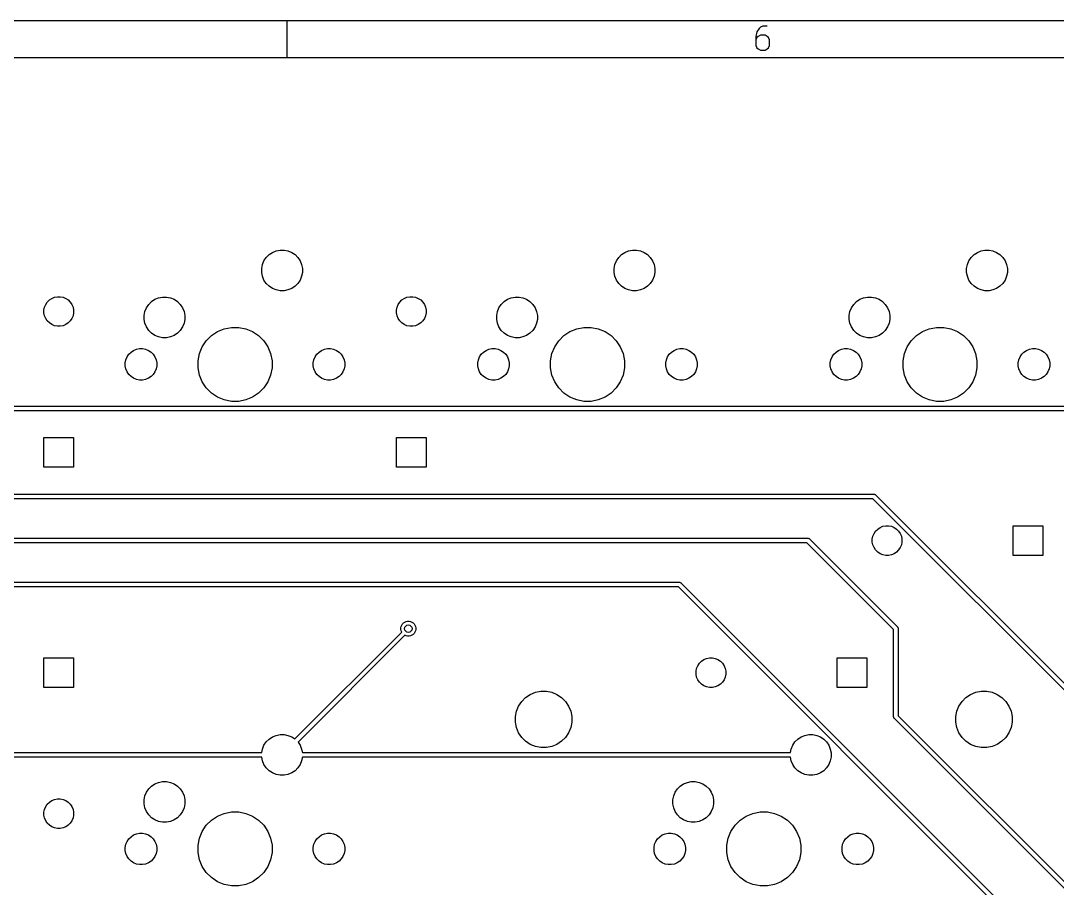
# Model space of a CAD drawing. Extents: x 0.4 to 33.6, y -21.6 to -0.4.
# Drawn here: x 9.669 to 11.874, y -2.24 to -0.394 of the extents above; entities that cross this region are included whole.
import ezdxf

# ---------------------------------------------------------------- set-up
doc = ezdxf.new("R2010")
doc.units = 0
doc.header["$MEASUREMENT"] = 0
doc.layers.add('BLACK', color=7, linetype='CONTINUOUS')

msp = doc.modelspace()

# ---------------------------------------------------------------- linework, layer by layer
at = {"layer": 'BLACK', "linetype": 'CONTINUOUS'}
for p, q in [((33.6063, -0.393701), (0.393701, -0.393701)), ((10.2362, -0.472441), (10.2362, -0.393701)), ((11.2356, -0.417229), (11.2332, -0.426978)), ((11.2405, -0.409917), (11.2356, -0.417229)), ((11.2429, -0.40748), (11.2405, -0.409917)), ((11.2478, -0.405043), (11.2429, -0.40748)), ((11.2575, -0.405043), (11.2478, -0.405043)), ((11.2332, -0.426978), (11.2332, -0.446475)), ((11.2356, -0.429415), (11.2332, -0.434289)), ((11.238, -0.426978), (11.2356, -0.429415)), ((11.2429, -0.424541), (11.238, -0.426978)), ((11.2527, -0.424541), (11.2429, -0.424541)), ((11.2575, -0.426978), (11.2527, -0.424541)), ((11.26, -0.429415), (11.2575, -0.426978)), ((11.2624, -0.434289), (11.26, -0.429415)), ((11.2624, -0.446475), (11.2624, -0.434289)), ((11.2332, -0.446475), (11.2356, -0.45135)), ((11.2356, -0.45135), (11.238, -0.453787)), ((11.238, -0.453787), (11.2429, -0.456224)), ((11.2429, -0.456224), (11.2527, -0.456224)), ((11.2527, -0.456224), (11.2575, -0.453787)), ((11.2575, -0.453787), (11.26, -0.45135)), ((11.26, -0.45135), (11.2624, -0.446475)), ((33.5276, -0.472441), (0.472441, -0.472441)), ((10.2124, -0.883357), (10.2207, -0.881693)), ((10.2207, -0.881693), (10.2293, -0.881693)), ((10.2293, -0.881693), (10.2376, -0.883357)), ((10.9624, -0.883357), (10.9707, -0.881693)), ((10.9707, -0.881693), (10.9793, -0.881693)), ((10.9793, -0.881693), (10.9876, -0.883357)), ((11.7124, -0.883357), (11.7207, -0.881693)), ((11.7207, -0.881693), (11.7293, -0.881693)), ((11.7293, -0.881693), (11.7376, -0.883357)), ((10.1866, -0.904486), (10.1914, -0.897393)), ((10.1914, -0.897393), (10.1974, -0.891361)), ((10.1974, -0.891361), (10.2045, -0.886622)), ((10.2045, -0.886622), (10.2124, -0.883357)), ((10.2376, -0.883357), (10.2455, -0.886622)), ((10.2455, -0.886622), (10.2526, -0.891361)), ((10.2526, -0.891361), (10.2586, -0.897393)), ((10.2586, -0.897393), (10.2634, -0.904486)), ((10.9366, -0.904486), (10.9414, -0.897393)), ((10.9414, -0.897393), (10.9474, -0.891361)), ((10.9474, -0.891361), (10.9545, -0.886622)), ((10.9545, -0.886622), (10.9624, -0.883357)), ((10.9876, -0.883357), (10.9955, -0.886622)), ((10.9955, -0.886622), (11.0026, -0.891361)), ((11.0026, -0.891361), (11.0086, -0.897393)), ((11.0086, -0.897393), (11.0134, -0.904486)), ((11.6866, -0.904486), (11.6914, -0.897393)), ((11.6914, -0.897393), (11.6974, -0.891361)), ((11.6974, -0.891361), (11.7045, -0.886622)), ((11.7045, -0.886622), (11.7124, -0.883357)), ((11.7376, -0.883357), (11.7455, -0.886622)), ((11.7455, -0.886622), (11.7526, -0.891361)), ((11.7526, -0.891361), (11.7586, -0.897393)), ((11.7586, -0.897393), (11.7634, -0.904486)), ((10.1817, -0.920735), (10.1834, -0.912368)), ((10.1817, -0.929265), (10.1817, -0.920735)), ((10.1834, -0.912368), (10.1866, -0.904486)), ((10.2634, -0.904486), (10.2666, -0.912368)), ((10.2666, -0.912368), (10.2683, -0.920735)), ((10.2683, -0.920735), (10.2683, -0.929265)), ((10.9317, -0.920735), (10.9334, -0.912368)), ((10.9317, -0.929265), (10.9317, -0.920735)), ((10.9334, -0.912368), (10.9366, -0.904486)), ((11.0134, -0.904486), (11.0166, -0.912368)), ((11.0166, -0.912368), (11.0183, -0.920735)), ((11.0183, -0.920735), (11.0183, -0.929265)), ((11.6817, -0.920735), (11.6834, -0.912368)), ((11.6817, -0.929265), (11.6817, -0.920735)), ((11.6834, -0.912368), (11.6866, -0.904486)), ((11.7634, -0.904486), (11.7666, -0.912368)), ((11.7666, -0.912368), (11.7683, -0.920735)), ((11.7683, -0.920735), (11.7683, -0.929265)), ((10.1834, -0.937632), (10.1817, -0.929265)), ((10.1866, -0.945514), (10.1834, -0.937632)), ((10.1914, -0.952607), (10.1866, -0.945514)), ((10.2634, -0.945514), (10.2586, -0.952607)), ((10.2666, -0.937632), (10.2634, -0.945514)), ((10.2683, -0.929265), (10.2666, -0.937632)), ((10.9334, -0.937632), (10.9317, -0.929265)), ((10.9366, -0.945514), (10.9334, -0.937632)), ((10.9414, -0.952607), (10.9366, -0.945514)), ((11.0134, -0.945514), (11.0086, -0.952607)), ((11.0166, -0.937632), (11.0134, -0.945514)), ((11.0183, -0.929265), (11.0166, -0.937632)), ((11.6834, -0.937632), (11.6817, -0.929265)), ((11.6866, -0.945514), (11.6834, -0.937632)), ((11.6914, -0.952607), (11.6866, -0.945514)), ((11.7634, -0.945514), (11.7586, -0.952607)), ((11.7666, -0.937632), (11.7634, -0.945514)), ((11.7683, -0.929265), (11.7666, -0.937632)), ((10.1974, -0.958639), (10.1914, -0.952607)), ((10.2045, -0.963378), (10.1974, -0.958639)), ((10.2124, -0.966643), (10.2045, -0.963378)), ((10.2207, -0.968307), (10.2124, -0.966643)), ((10.2293, -0.968307), (10.2207, -0.968307)), ((10.2376, -0.966643), (10.2293, -0.968307)), ((10.2455, -0.963378), (10.2376, -0.966643)), ((10.2526, -0.958639), (10.2455, -0.963378)), ((10.2586, -0.952607), (10.2526, -0.958639)), ((10.9474, -0.958639), (10.9414, -0.952607)), ((10.9545, -0.963378), (10.9474, -0.958639)), ((10.9624, -0.966643), (10.9545, -0.963378)), ((10.9707, -0.968307), (10.9624, -0.966643)), ((10.9793, -0.968307), (10.9707, -0.968307)), ((10.9876, -0.966643), (10.9793, -0.968307)), ((10.9955, -0.963378), (10.9876, -0.966643)), ((11.0026, -0.958639), (10.9955, -0.963378)), ((11.0086, -0.952607), (11.0026, -0.958639)), ((11.6974, -0.958639), (11.6914, -0.952607)), ((11.7045, -0.963378), (11.6974, -0.958639)), ((11.7124, -0.966643), (11.7045, -0.963378)), ((11.7207, -0.968307), (11.7124, -0.966643)), ((11.7293, -0.968307), (11.7207, -0.968307)), ((11.7376, -0.966643), (11.7293, -0.968307)), ((11.7455, -0.963378), (11.7376, -0.966643)), ((11.7526, -0.958639), (11.7455, -0.963378)), ((11.7586, -0.952607), (11.7526, -0.958639)), ((9.72209, -0.997581), (9.72554, -0.992422)), ((9.72554, -0.992422), (9.72992, -0.988035)), ((9.72992, -0.988035), (9.73508, -0.984589)), ((9.73508, -0.984589), (9.74081, -0.982214)), ((9.74081, -0.982214), (9.7469, -0.981004)), ((9.7469, -0.981004), (9.7531, -0.981004)), ((9.7531, -0.981004), (9.75919, -0.982214)), ((9.75919, -0.982214), (9.76492, -0.984589)), ((9.76492, -0.984589), (9.77008, -0.988035)), ((9.77008, -0.988035), (9.77446, -0.992422)), ((9.77446, -0.992422), (9.77791, -0.997581)), ((9.94136, -0.997393), (9.94739, -0.991361)), ((9.94739, -0.991361), (9.95449, -0.986622)), ((9.95449, -0.986622), (9.96237, -0.983357)), ((9.96237, -0.983357), (9.97073, -0.981693)), ((9.97073, -0.981693), (9.97927, -0.981693)), ((9.97927, -0.981693), (9.98763, -0.983357)), ((9.98763, -0.983357), (9.99551, -0.986622)), ((9.99551, -0.986622), (10.0026, -0.991361)), ((10.0026, -0.991361), (10.0086, -0.997393)), ((10.4721, -0.997581), (10.4755, -0.992422)), ((10.4755, -0.992422), (10.4799, -0.988035)), ((10.4799, -0.988035), (10.4851, -0.984589)), ((10.4851, -0.984589), (10.4908, -0.982214)), ((10.4908, -0.982214), (10.4969, -0.981004)), ((10.4969, -0.981004), (10.5031, -0.981004)), ((10.5031, -0.981004), (10.5092, -0.982214)), ((10.5092, -0.982214), (10.5149, -0.984589)), ((10.5149, -0.984589), (10.5201, -0.988035)), ((10.5201, -0.988035), (10.5245, -0.992422)), ((10.5245, -0.992422), (10.5279, -0.997581)), ((10.6914, -0.997393), (10.6974, -0.991361)), ((10.6974, -0.991361), (10.7045, -0.986622)), ((10.7045, -0.986622), (10.7124, -0.983357)), ((10.7124, -0.983357), (10.7207, -0.981693)), ((10.7207, -0.981693), (10.7293, -0.981693)), ((10.7293, -0.981693), (10.7376, -0.983357)), ((10.7376, -0.983357), (10.7455, -0.986622)), ((10.7455, -0.986622), (10.7526, -0.991361)), ((10.7526, -0.991361), (10.7586, -0.997393)), ((11.4414, -0.997393), (11.4474, -0.991361)), ((11.4474, -0.991361), (11.4545, -0.986622)), ((11.4545, -0.986622), (11.4624, -0.983357)), ((11.4624, -0.983357), (11.4707, -0.981693)), ((11.4707, -0.981693), (11.4793, -0.981693)), ((11.4793, -0.981693), (11.4876, -0.983357)), ((11.4876, -0.983357), (11.4955, -0.986622)), ((11.4955, -0.986622), (11.5026, -0.991361)), ((11.5026, -0.991361), (11.5086, -0.997393)), ((9.7185, -1.0094), (9.71971, -1.00331)), ((9.7185, -1.0156), (9.7185, -1.0094)), ((9.71971, -1.00331), (9.72209, -0.997581)), ((9.77791, -0.997581), (9.78029, -1.00331)), ((9.78029, -1.00331), (9.7815, -1.0094)), ((9.7815, -1.0094), (9.7815, -1.0156)), ((9.93169, -1.02073), (9.93336, -1.01237)), ((9.93336, -1.01237), (9.93662, -1.00449)), ((9.93662, -1.00449), (9.94136, -0.997393)), ((10.0086, -0.997393), (10.0134, -1.00449)), ((10.0134, -1.00449), (10.0166, -1.01237)), ((10.0166, -1.01237), (10.0183, -1.02073)), ((10.4685, -1.0094), (10.4697, -1.00331)), ((10.4685, -1.0156), (10.4685, -1.0094)), ((10.4697, -1.00331), (10.4721, -0.997581)), ((10.5279, -0.997581), (10.5303, -1.00331)), ((10.5303, -1.00331), (10.5315, -1.0094)), ((10.5315, -1.0094), (10.5315, -1.0156)), ((10.6817, -1.02073), (10.6834, -1.01237)), ((10.6834, -1.01237), (10.6866, -1.00449)), ((10.6866, -1.00449), (10.6914, -0.997393)), ((10.7586, -0.997393), (10.7634, -1.00449)), ((10.7634, -1.00449), (10.7666, -1.01237)), ((10.7666, -1.01237), (10.7683, -1.02073)), ((11.4317, -1.02073), (11.4334, -1.01237)), ((11.4334, -1.01237), (11.4366, -1.00449)), ((11.4366, -1.00449), (11.4414, -0.997393)), ((11.5086, -0.997393), (11.5134, -1.00449)), ((11.5134, -1.00449), (11.5166, -1.01237)), ((11.5166, -1.01237), (11.5183, -1.02073)), ((9.71971, -1.02169), (9.7185, -1.0156)), ((9.72209, -1.02742), (9.71971, -1.02169)), ((9.72554, -1.03258), (9.72209, -1.02742)), ((9.72992, -1.03696), (9.72554, -1.03258)), ((9.77446, -1.03258), (9.77008, -1.03696)), ((9.77791, -1.02742), (9.77446, -1.03258)), ((9.78029, -1.02169), (9.77791, -1.02742)), ((9.7815, -1.0156), (9.78029, -1.02169)), ((9.93169, -1.02927), (9.93169, -1.02073)), ((9.93336, -1.03763), (9.93169, -1.02927)), ((10.0183, -1.02927), (10.0166, -1.03763)), ((10.0183, -1.02073), (10.0183, -1.02927)), ((10.4697, -1.02169), (10.4685, -1.0156)), ((10.4721, -1.02742), (10.4697, -1.02169)), ((10.4755, -1.03258), (10.4721, -1.02742)), ((10.4799, -1.03696), (10.4755, -1.03258)), ((10.5245, -1.03258), (10.5201, -1.03696)), ((10.5279, -1.02742), (10.5245, -1.03258)), ((10.5303, -1.02169), (10.5279, -1.02742)), ((10.5315, -1.0156), (10.5303, -1.02169)), ((10.6817, -1.02927), (10.6817, -1.02073)), ((10.6834, -1.03763), (10.6817, -1.02927)), ((10.7683, -1.02927), (10.7666, -1.03763)), ((10.7683, -1.02073), (10.7683, -1.02927)), ((11.4317, -1.02927), (11.4317, -1.02073)), ((11.4334, -1.03763), (11.4317, -1.02927)), ((11.5183, -1.02927), (11.5166, -1.03763)), ((11.5183, -1.02073), (11.5183, -1.02927)), ((9.73508, -1.04041), (9.72992, -1.03696)), ((9.74081, -1.04279), (9.73508, -1.04041)), ((9.7469, -1.044), (9.74081, -1.04279)), ((9.7531, -1.044), (9.7469, -1.044)), ((9.75919, -1.04279), (9.7531, -1.044)), ((9.76492, -1.04041), (9.75919, -1.04279)), ((9.77008, -1.03696), (9.76492, -1.04041)), ((9.93662, -1.04551), (9.93336, -1.03763)), ((9.94136, -1.05261), (9.93662, -1.04551)), ((9.94739, -1.05864), (9.94136, -1.05261)), ((10.0086, -1.05261), (10.0026, -1.05864)), ((10.0134, -1.04551), (10.0086, -1.05261)), ((10.0166, -1.03763), (10.0134, -1.04551)), ((10.0748, -1.06384), (10.0877, -1.05522)), ((10.0877, -1.05522), (10.102, -1.04929)), ((10.102, -1.04929), (10.1172, -1.04626)), ((10.1172, -1.04626), (10.1328, -1.04626)), ((10.1328, -1.04626), (10.148, -1.04929)), ((10.148, -1.04929), (10.1623, -1.05522)), ((10.1623, -1.05522), (10.1752, -1.06384)), ((10.4851, -1.04041), (10.4799, -1.03696)), ((10.4908, -1.04279), (10.4851, -1.04041)), ((10.4969, -1.044), (10.4908, -1.04279)), ((10.5031, -1.044), (10.4969, -1.044)), ((10.5092, -1.04279), (10.5031, -1.044)), ((10.5149, -1.04041), (10.5092, -1.04279)), ((10.5201, -1.03696), (10.5149, -1.04041)), ((10.6866, -1.04551), (10.6834, -1.03763)), ((10.6914, -1.05261), (10.6866, -1.04551)), ((10.6974, -1.05864), (10.6914, -1.05261)), ((10.7586, -1.05261), (10.7526, -1.05864)), ((10.7634, -1.04551), (10.7586, -1.05261)), ((10.7666, -1.03763), (10.7634, -1.04551)), ((10.8248, -1.06384), (10.8377, -1.05522)), ((10.8377, -1.05522), (10.852, -1.04929)), ((10.852, -1.04929), (10.8672, -1.04626)), ((10.8672, -1.04626), (10.8828, -1.04626)), ((10.8828, -1.04626), (10.898, -1.04929)), ((10.898, -1.04929), (10.9123, -1.05522)), ((10.9123, -1.05522), (10.9252, -1.06384)), ((11.4366, -1.04551), (11.4334, -1.03763)), ((11.4414, -1.05261), (11.4366, -1.04551)), ((11.4474, -1.05864), (11.4414, -1.05261)), ((11.5086, -1.05261), (11.5026, -1.05864)), ((11.5134, -1.04551), (11.5086, -1.05261)), ((11.5166, -1.03763), (11.5134, -1.04551)), ((11.5748, -1.06384), (11.5877, -1.05522)), ((11.5877, -1.05522), (11.602, -1.04929)), ((11.602, -1.04929), (11.6172, -1.04626)), ((11.6172, -1.04626), (11.6328, -1.04626)), ((11.6328, -1.04626), (11.648, -1.04929)), ((11.648, -1.04929), (11.6623, -1.05522)), ((11.6623, -1.05522), (11.6752, -1.06384)), ((9.95449, -1.06338), (9.94739, -1.05864)), ((9.96237, -1.06664), (9.95449, -1.06338)), ((9.97073, -1.06831), (9.96237, -1.06664)), ((9.97927, -1.06831), (9.97073, -1.06831)), ((9.98763, -1.06664), (9.97927, -1.06831)), ((9.99551, -1.06338), (9.98763, -1.06664)), ((10.0026, -1.05864), (9.99551, -1.06338)), ((10.0552, -1.0877), (10.0638, -1.07481)), ((10.0638, -1.07481), (10.0748, -1.06384)), ((10.1752, -1.06384), (10.1862, -1.07481)), ((10.1862, -1.07481), (10.1948, -1.0877)), ((10.7045, -1.06338), (10.6974, -1.05864)), ((10.7124, -1.06664), (10.7045, -1.06338)), ((10.7207, -1.06831), (10.7124, -1.06664)), ((10.7293, -1.06831), (10.7207, -1.06831)), ((10.7376, -1.06664), (10.7293, -1.06831)), ((10.7455, -1.06338), (10.7376, -1.06664)), ((10.7526, -1.05864), (10.7455, -1.06338)), ((10.8052, -1.0877), (10.8138, -1.07481)), ((10.8138, -1.07481), (10.8248, -1.06384)), ((10.9252, -1.06384), (10.9362, -1.07481)), ((10.9362, -1.07481), (10.9448, -1.0877)), ((11.4545, -1.06338), (11.4474, -1.05864)), ((11.4624, -1.06664), (11.4545, -1.06338)), ((11.4707, -1.06831), (11.4624, -1.06664)), ((11.4793, -1.06831), (11.4707, -1.06831)), ((11.4876, -1.06664), (11.4793, -1.06831)), ((11.4955, -1.06338), (11.4876, -1.06664)), ((11.5026, -1.05864), (11.4955, -1.06338)), ((11.5552, -1.0877), (11.5638, -1.07481)), ((11.5638, -1.07481), (11.5748, -1.06384)), ((11.6752, -1.06384), (11.6862, -1.07481)), ((11.6862, -1.07481), (11.6948, -1.0877)), ((9.89901, -1.10367), (9.90367, -1.09901)), ((9.90367, -1.09901), (9.90915, -1.09534)), ((9.90915, -1.09534), (9.91524, -1.09282)), ((9.91524, -1.09282), (9.9217, -1.09154)), ((9.9217, -1.09154), (9.9283, -1.09154)), ((9.9283, -1.09154), (9.93476, -1.09282)), ((9.93476, -1.09282), (9.94085, -1.09534)), ((9.94085, -1.09534), (9.94633, -1.09901)), ((9.94633, -1.09901), (9.95099, -1.10367)), ((10.0463, -1.11724), (10.0493, -1.10203)), ((10.0493, -1.10203), (10.0552, -1.0877)), ((10.1948, -1.0877), (10.2007, -1.10203)), ((10.2007, -1.10203), (10.2037, -1.11724)), ((10.299, -1.10367), (10.3037, -1.09901)), ((10.3037, -1.09901), (10.3091, -1.09534)), ((10.3091, -1.09534), (10.3152, -1.09282)), ((10.3152, -1.09282), (10.3217, -1.09154)), ((10.3217, -1.09154), (10.3283, -1.09154)), ((10.3283, -1.09154), (10.3348, -1.09282)), ((10.3348, -1.09282), (10.3409, -1.09534)), ((10.3409, -1.09534), (10.3463, -1.09901)), ((10.3463, -1.09901), (10.351, -1.10367)), ((10.649, -1.10367), (10.6537, -1.09901)), ((10.6537, -1.09901), (10.6591, -1.09534)), ((10.6591, -1.09534), (10.6652, -1.09282)), ((10.6652, -1.09282), (10.6717, -1.09154)), ((10.6717, -1.09154), (10.6783, -1.09154)), ((10.6783, -1.09154), (10.6848, -1.09282)), ((10.6848, -1.09282), (10.6909, -1.09534)), ((10.6909, -1.09534), (10.6963, -1.09901)), ((10.6963, -1.09901), (10.701, -1.10367)), ((10.7963, -1.11724), (10.7993, -1.10203)), ((10.7993, -1.10203), (10.8052, -1.0877)), ((10.9448, -1.0877), (10.9507, -1.10203)), ((10.9507, -1.10203), (10.9537, -1.11724)), ((11.049, -1.10367), (11.0537, -1.09901)), ((11.0537, -1.09901), (11.0591, -1.09534)), ((11.0591, -1.09534), (11.0652, -1.09282)), ((11.0652, -1.09282), (11.0717, -1.09154)), ((11.0717, -1.09154), (11.0783, -1.09154)), ((11.0783, -1.09154), (11.0848, -1.09282)), ((11.0848, -1.09282), (11.0909, -1.09534)), ((11.0909, -1.09534), (11.0963, -1.09901)), ((11.0963, -1.09901), (11.101, -1.10367)), ((11.399, -1.10367), (11.4037, -1.09901)), ((11.4037, -1.09901), (11.4091, -1.09534)), ((11.4091, -1.09534), (11.4152, -1.09282)), ((11.4152, -1.09282), (11.4217, -1.09154)), ((11.4217, -1.09154), (11.4283, -1.09154)), ((11.4283, -1.09154), (11.4348, -1.09282)), ((11.4348, -1.09282), (11.4409, -1.09534)), ((11.4409, -1.09534), (11.4463, -1.09901)), ((11.4463, -1.09901), (11.451, -1.10367)), ((11.5463, -1.11724), (11.5493, -1.10203)), ((11.5493, -1.10203), (11.5552, -1.0877)), ((11.6948, -1.0877), (11.7007, -1.10203)), ((11.7007, -1.10203), (11.7037, -1.11724)), ((11.799, -1.10367), (11.8037, -1.09901)), ((11.8037, -1.09901), (11.8091, -1.09534)), ((11.8091, -1.09534), (11.8152, -1.09282)), ((11.8152, -1.09282), (11.8217, -1.09154)), ((11.8217, -1.09154), (11.8283, -1.09154)), ((11.8283, -1.09154), (11.8348, -1.09282)), ((11.8348, -1.09282), (11.8409, -1.09534)), ((11.8409, -1.09534), (11.8463, -1.09901)), ((11.8463, -1.09901), (11.851, -1.10367)), ((9.89154, -1.1217), (9.89282, -1.11524)), ((9.89154, -1.1283), (9.89154, -1.1217)), ((9.89282, -1.11524), (9.89534, -1.10915)), ((9.89534, -1.10915), (9.89901, -1.10367)), ((9.95099, -1.10367), (9.95466, -1.10915)), ((9.95466, -1.10915), (9.95718, -1.11524)), ((9.95718, -1.11524), (9.95846, -1.1217)), ((9.95846, -1.1217), (9.95846, -1.1283)), ((10.0463, -1.13276), (10.0463, -1.11724)), ((10.2037, -1.11724), (10.2037, -1.13276)), ((10.2915, -1.1217), (10.2928, -1.11524)), ((10.2915, -1.1283), (10.2915, -1.1217)), ((10.2928, -1.11524), (10.2953, -1.10915)), ((10.2953, -1.10915), (10.299, -1.10367)), ((10.351, -1.10367), (10.3547, -1.10915)), ((10.3547, -1.10915), (10.3572, -1.11524)), ((10.3572, -1.11524), (10.3585, -1.1217)), ((10.3585, -1.1217), (10.3585, -1.1283)), ((10.6415, -1.1217), (10.6428, -1.11524)), ((10.6415, -1.1283), (10.6415, -1.1217)), ((10.6428, -1.11524), (10.6453, -1.10915)), ((10.6453, -1.10915), (10.649, -1.10367)), ((10.701, -1.10367), (10.7047, -1.10915)), ((10.7047, -1.10915), (10.7072, -1.11524)), ((10.7072, -1.11524), (10.7085, -1.1217)), ((10.7085, -1.1217), (10.7085, -1.1283)), ((10.7963, -1.13276), (10.7963, -1.11724)), ((10.9537, -1.11724), (10.9537, -1.13276)), ((11.0415, -1.1217), (11.0428, -1.11524)), ((11.0415, -1.1283), (11.0415, -1.1217)), ((11.0428, -1.11524), (11.0453, -1.10915)), ((11.0453, -1.10915), (11.049, -1.10367)), ((11.101, -1.10367), (11.1047, -1.10915)), ((11.1047, -1.10915), (11.1072, -1.11524)), ((11.1072, -1.11524), (11.1085, -1.1217)), ((11.1085, -1.1217), (11.1085, -1.1283)), ((11.3915, -1.1217), (11.3928, -1.11524)), ((11.3915, -1.1283), (11.3915, -1.1217)), ((11.3928, -1.11524), (11.3953, -1.10915)), ((11.3953, -1.10915), (11.399, -1.10367)), ((11.451, -1.10367), (11.4547, -1.10915)), ((11.4547, -1.10915), (11.4572, -1.11524)), ((11.4572, -1.11524), (11.4585, -1.1217)), ((11.4585, -1.1217), (11.4585, -1.1283)), ((11.5463, -1.13276), (11.5463, -1.11724)), ((11.7037, -1.11724), (11.7037, -1.13276)), ((11.7915, -1.1217), (11.7928, -1.11524)), ((11.7915, -1.1283), (11.7915, -1.1217)), ((11.7928, -1.11524), (11.7953, -1.10915)), ((11.7953, -1.10915), (11.799, -1.10367)), ((11.851, -1.10367), (11.8547, -1.10915)), ((11.8547, -1.10915), (11.8572, -1.11524)), ((11.8572, -1.11524), (11.8585, -1.1217)), ((11.8585, -1.1217), (11.8585, -1.1283)), ((9.89282, -1.13476), (9.89154, -1.1283)), ((9.89534, -1.14085), (9.89282, -1.13476)), ((9.89901, -1.14633), (9.89534, -1.14085)), ((9.90367, -1.15099), (9.89901, -1.14633)), ((9.95099, -1.14633), (9.94633, -1.15099)), ((9.95466, -1.14085), (9.95099, -1.14633)), ((9.95718, -1.13476), (9.95466, -1.14085)), ((9.95846, -1.1283), (9.95718, -1.13476)), ((10.0493, -1.14797), (10.0463, -1.13276)), ((10.2037, -1.13276), (10.2007, -1.14797)), ((10.2928, -1.13476), (10.2915, -1.1283)), ((10.2953, -1.14085), (10.2928, -1.13476)), ((10.299, -1.14633), (10.2953, -1.14085)), ((10.3037, -1.15099), (10.299, -1.14633)), ((10.351, -1.14633), (10.3463, -1.15099)), ((10.3547, -1.14085), (10.351, -1.14633)), ((10.3572, -1.13476), (10.3547, -1.14085)), ((10.3585, -1.1283), (10.3572, -1.13476)), ((10.6428, -1.13476), (10.6415, -1.1283)), ((10.6453, -1.14085), (10.6428, -1.13476)), ((10.649, -1.14633), (10.6453, -1.14085)), ((10.6537, -1.15099), (10.649, -1.14633)), ((10.701, -1.14633), (10.6963, -1.15099)), ((10.7047, -1.14085), (10.701, -1.14633)), ((10.7072, -1.13476), (10.7047, -1.14085)), ((10.7085, -1.1283), (10.7072, -1.13476)), ((10.7993, -1.14797), (10.7963, -1.13276)), ((10.9537, -1.13276), (10.9507, -1.14797)), ((11.0428, -1.13476), (11.0415, -1.1283)), ((11.0453, -1.14085), (11.0428, -1.13476)), ((11.049, -1.14633), (11.0453, -1.14085)), ((11.0537, -1.15099), (11.049, -1.14633)), ((11.101, -1.14633), (11.0963, -1.15099)), ((11.1047, -1.14085), (11.101, -1.14633)), ((11.1072, -1.13476), (11.1047, -1.14085)), ((11.1085, -1.1283), (11.1072, -1.13476)), ((11.3928, -1.13476), (11.3915, -1.1283)), ((11.3953, -1.14085), (11.3928, -1.13476)), ((11.399, -1.14633), (11.3953, -1.14085)), ((11.4037, -1.15099), (11.399, -1.14633)), ((11.451, -1.14633), (11.4463, -1.15099)), ((11.4547, -1.14085), (11.451, -1.14633)), ((11.4572, -1.13476), (11.4547, -1.14085)), ((11.4585, -1.1283), (11.4572, -1.13476)), ((11.5493, -1.14797), (11.5463, -1.13276)), ((11.7037, -1.13276), (11.7007, -1.14797)), ((11.7928, -1.13476), (11.7915, -1.1283)), ((11.7953, -1.14085), (11.7928, -1.13476)), ((11.799, -1.14633), (11.7953, -1.14085)), ((11.8037, -1.15099), (11.799, -1.14633)), ((11.851, -1.14633), (11.8463, -1.15099)), ((11.8547, -1.14085), (11.851, -1.14633)), ((11.8572, -1.13476), (11.8547, -1.14085)), ((11.8585, -1.1283), (11.8572, -1.13476)), ((9.90915, -1.15466), (9.90367, -1.15099)), ((9.91524, -1.15718), (9.90915, -1.15466)), ((9.9217, -1.15846), (9.91524, -1.15718)), ((9.9283, -1.15846), (9.9217, -1.15846)), ((9.93476, -1.15718), (9.9283, -1.15846)), ((9.94085, -1.15466), (9.93476, -1.15718)), ((9.94633, -1.15099), (9.94085, -1.15466)), ((10.0552, -1.1623), (10.0493, -1.14797)), ((10.0638, -1.17519), (10.0552, -1.1623)), ((10.1948, -1.1623), (10.1862, -1.17519)), ((10.2007, -1.14797), (10.1948, -1.1623)), ((10.3091, -1.15466), (10.3037, -1.15099)), ((10.3152, -1.15718), (10.3091, -1.15466)), ((10.3217, -1.15846), (10.3152, -1.15718)), ((10.3283, -1.15846), (10.3217, -1.15846)), ((10.3348, -1.15718), (10.3283, -1.15846)), ((10.3409, -1.15466), (10.3348, -1.15718)), ((10.3463, -1.15099), (10.3409, -1.15466)), ((10.6591, -1.15466), (10.6537, -1.15099)), ((10.6652, -1.15718), (10.6591, -1.15466)), ((10.6717, -1.15846), (10.6652, -1.15718)), ((10.6783, -1.15846), (10.6717, -1.15846)), ((10.6848, -1.15718), (10.6783, -1.15846)), ((10.6909, -1.15466), (10.6848, -1.15718)), ((10.6963, -1.15099), (10.6909, -1.15466)), ((10.8052, -1.1623), (10.7993, -1.14797)), ((10.8138, -1.17519), (10.8052, -1.1623)), ((10.9448, -1.1623), (10.9362, -1.17519)), ((10.9507, -1.14797), (10.9448, -1.1623)), ((11.0591, -1.15466), (11.0537, -1.15099)), ((11.0652, -1.15718), (11.0591, -1.15466)), ((11.0717, -1.15846), (11.0652, -1.15718)), ((11.0783, -1.15846), (11.0717, -1.15846)), ((11.0848, -1.15718), (11.0783, -1.15846)), ((11.0909, -1.15466), (11.0848, -1.15718)), ((11.0963, -1.15099), (11.0909, -1.15466)), ((11.4091, -1.15466), (11.4037, -1.15099)), ((11.4152, -1.15718), (11.4091, -1.15466)), ((11.4217, -1.15846), (11.4152, -1.15718)), ((11.4283, -1.15846), (11.4217, -1.15846)), ((11.4348, -1.15718), (11.4283, -1.15846)), ((11.4409, -1.15466), (11.4348, -1.15718)), ((11.4463, -1.15099), (11.4409, -1.15466)), ((11.5552, -1.1623), (11.5493, -1.14797)), ((11.5638, -1.17519), (11.5552, -1.1623)), ((11.6948, -1.1623), (11.6862, -1.17519)), ((11.7007, -1.14797), (11.6948, -1.1623)), ((11.8091, -1.15466), (11.8037, -1.15099)), ((11.8152, -1.15718), (11.8091, -1.15466)), ((11.8217, -1.15846), (11.8152, -1.15718)), ((11.8283, -1.15846), (11.8217, -1.15846)), ((11.8348, -1.15718), (11.8283, -1.15846)), ((11.8409, -1.15466), (11.8348, -1.15718)), ((11.8463, -1.15099), (11.8409, -1.15466)), ((10.0748, -1.18616), (10.0638, -1.17519)), ((10.0877, -1.19478), (10.0748, -1.18616)), ((10.1752, -1.18616), (10.1623, -1.19478)), ((10.1862, -1.17519), (10.1752, -1.18616)), ((10.8248, -1.18616), (10.8138, -1.17519)), ((10.8377, -1.19478), (10.8248, -1.18616)), ((10.9252, -1.18616), (10.9123, -1.19478)), ((10.9362, -1.17519), (10.9252, -1.18616)), ((11.5748, -1.18616), (11.5638, -1.17519)), ((11.5877, -1.19478), (11.5748, -1.18616)), ((11.6752, -1.18616), (11.6623, -1.19478)), ((11.6862, -1.17519), (11.6752, -1.18616)), ((10.102, -1.20071), (10.0877, -1.19478)), ((10.1172, -1.20374), (10.102, -1.20071)), ((10.1328, -1.20374), (10.1172, -1.20374)), ((10.148, -1.20071), (10.1328, -1.20374)), ((10.1623, -1.19478), (10.148, -1.20071)), ((10.852, -1.20071), (10.8377, -1.19478)), ((10.8672, -1.20374), (10.852, -1.20071)), ((10.8828, -1.20374), (10.8672, -1.20374)), ((10.898, -1.20071), (10.8828, -1.20374)), ((10.9123, -1.19478), (10.898, -1.20071)), ((11.602, -1.20071), (11.5877, -1.19478)), ((11.6172, -1.20374), (11.602, -1.20071)), ((11.6328, -1.20374), (11.6172, -1.20374)), ((11.648, -1.20071), (11.6328, -1.20374)), ((11.6623, -1.19478), (11.648, -1.20071)), ((1.87524, -1.21383), (12.0935, -1.21383)), ((12.0917, -1.22367), (1.87704, -1.22367)), ((9.7185, -1.344), (9.7185, -1.281)), ((9.7185, -1.281), (9.7815, -1.281)), ((9.7815, -1.281), (9.7815, -1.344)), ((10.4685, -1.344), (10.4685, -1.281)), ((10.4685, -1.281), (10.5315, -1.281)), ((10.5315, -1.281), (10.5315, -1.344)), ((9.7815, -1.344), (9.7185, -1.344)), ((10.5315, -1.344), (10.4685, -1.344)), ((2.43774, -1.40133), (11.4841, -1.40133)), ((11.4823, -1.41117), (2.43954, -1.41117)), ((12.0888, -2.01774), (11.4823, -1.41117)), ((11.4841, -1.40133), (11.4843, -1.40131)), ((11.4843, -1.40131), (11.4845, -1.40133)), ((11.4845, -1.40133), (11.4845, -1.40133)), ((11.4845, -1.40133), (11.4853, -1.4014)), ((11.4853, -1.4014), (11.4862, -1.40168)), ((11.4862, -1.40168), (11.487, -1.40214)), ((11.487, -1.40214), (11.4878, -1.40275)), ((11.4878, -1.40275), (11.488, -1.40294)), ((11.488, -1.40294), (12.0971, -2.01205)), ((11.488, -1.47992), (11.4924, -1.47554)), ((11.4924, -1.47554), (11.4976, -1.47209)), ((11.4976, -1.47209), (11.5033, -1.46971)), ((11.5033, -1.46971), (11.5094, -1.4685)), ((11.5094, -1.4685), (11.5156, -1.4685)), ((11.5156, -1.4685), (11.5217, -1.46971)), ((11.5217, -1.46971), (11.5274, -1.47209)), ((11.5274, -1.47209), (11.5326, -1.47554)), ((11.5326, -1.47554), (11.537, -1.47992)), ((11.781, -1.5315), (11.781, -1.4685)), ((11.781, -1.4685), (11.844, -1.4685)), ((11.844, -1.4685), (11.844, -1.5315)), ((3.09399, -1.49508), (11.3435, -1.49508)), ((11.3435, -1.49508), (11.3438, -1.49506)), ((11.3438, -1.49506), (11.344, -1.49508)), ((11.344, -1.49508), (11.344, -1.49508)), ((11.344, -1.49508), (11.3447, -1.49515)), ((11.3447, -1.49515), (11.3456, -1.49543)), ((11.3456, -1.49543), (11.3465, -1.49589)), ((11.3465, -1.49589), (11.3472, -1.4965)), ((11.3472, -1.4965), (11.3474, -1.49669)), ((11.3474, -1.49669), (11.5346, -1.68385)), ((11.481, -1.4969), (11.4822, -1.49081)), ((11.481, -1.5031), (11.481, -1.4969)), ((11.4822, -1.49081), (11.4846, -1.48508)), ((11.4846, -1.48508), (11.488, -1.47992)), ((11.537, -1.47992), (11.5404, -1.48508)), ((11.5404, -1.48508), (11.5428, -1.49081)), ((11.5428, -1.49081), (11.544, -1.4969)), ((11.544, -1.4969), (11.544, -1.5031)), ((11.3417, -1.50492), (3.09579, -1.50492)), ((11.5263, -1.68954), (11.3417, -1.50492)), ((11.4822, -1.50919), (11.481, -1.5031)), ((11.4846, -1.51492), (11.4822, -1.50919)), ((11.488, -1.52008), (11.4846, -1.51492)), ((11.4924, -1.52446), (11.488, -1.52008)), ((11.537, -1.52008), (11.5326, -1.52446)), ((11.5404, -1.51492), (11.537, -1.52008)), ((11.5428, -1.50919), (11.5404, -1.51492)), ((11.544, -1.5031), (11.5428, -1.50919)), ((11.4976, -1.52791), (11.4924, -1.52446)), ((11.5033, -1.53029), (11.4976, -1.52791)), ((11.5094, -1.5315), (11.5033, -1.53029)), ((11.5156, -1.5315), (11.5094, -1.5315)), ((11.5217, -1.53029), (11.5156, -1.5315)), ((11.5274, -1.52791), (11.5217, -1.53029)), ((11.5326, -1.52446), (11.5274, -1.52791)), ((11.844, -1.5315), (11.781, -1.5315)), ((3.84399, -1.58883), (11.0703, -1.58883)), ((11.0685, -1.59867), (3.84579, -1.59867)), ((11.9013, -2.43151), (11.0685, -1.59867)), ((11.0703, -1.58883), (11.0705, -1.58881)), ((11.0705, -1.58881), (11.0708, -1.58883)), ((11.0708, -1.58883), (11.0708, -1.58883)), ((11.0708, -1.58883), (11.0715, -1.5889)), ((11.0715, -1.5889), (11.0724, -1.58918)), ((11.0724, -1.58918), (11.0733, -1.58964)), ((11.0733, -1.58964), (11.074, -1.59025)), ((11.074, -1.59025), (11.0742, -1.59044)), ((11.0742, -1.59044), (11.9096, -2.42582)), ((10.4815, -1.67746), (10.4837, -1.67527)), ((10.4837, -1.67527), (10.4863, -1.67354)), ((10.4863, -1.67354), (10.4892, -1.67236)), ((10.4892, -1.67236), (10.4922, -1.67175)), ((10.4922, -1.67175), (10.4953, -1.67175)), ((10.4953, -1.67175), (10.4983, -1.67236)), ((10.4983, -1.67236), (10.5012, -1.67354)), ((10.5012, -1.67354), (10.5038, -1.67527)), ((10.5038, -1.67527), (10.506, -1.67746)), ((10.2521, -1.92224), (10.4797, -1.69463)), ((10.478, -1.68595), (10.4786, -1.68291)), ((10.478, -1.68905), (10.478, -1.68595)), ((10.4786, -1.69209), (10.478, -1.68905)), ((10.4786, -1.68291), (10.4798, -1.68004)), ((10.4797, -1.69463), (10.4786, -1.69209)), ((10.4798, -1.68004), (10.4815, -1.67746)), ((10.506, -1.69754), (10.5038, -1.69973)), ((10.506, -1.67746), (10.5077, -1.68004)), ((10.5077, -1.69496), (10.506, -1.69754)), ((10.5077, -1.68004), (10.5089, -1.68291)), ((10.5089, -1.69209), (10.5077, -1.69496)), ((10.5089, -1.68291), (10.5095, -1.68595)), ((10.5095, -1.68905), (10.5089, -1.69209)), ((10.5095, -1.68595), (10.5095, -1.68905)), ((11.5263, -1.87476), (11.5263, -1.68954)), ((11.5346, -1.68385), (11.5347, -1.684)), ((11.5347, -1.684), (11.5349, -1.68419)), ((11.5349, -1.68419), (11.5349, -1.68419)), ((11.5349, -1.68419), (11.5354, -1.68475)), ((11.5354, -1.68475), (11.5358, -1.68561)), ((11.5358, -1.68561), (11.5361, -1.68654)), ((11.5361, -1.68654), (11.5362, -1.68726)), ((11.5362, -1.68726), (11.5362, -1.68726)), ((11.5362, -1.68726), (11.5362, -1.6875)), ((11.5362, -1.6875), (11.5362, -1.68774)), ((11.5362, -1.68774), (11.5362, -1.87296)), ((10.4866, -1.70159), (10.259, -1.9292)), ((10.4892, -1.70264), (10.4866, -1.70159)), ((10.4922, -1.70325), (10.4892, -1.70264)), ((10.4953, -1.70325), (10.4922, -1.70325)), ((10.4983, -1.70264), (10.4953, -1.70325)), ((10.5012, -1.70146), (10.4983, -1.70264)), ((10.5038, -1.69973), (10.5012, -1.70146)), ((9.7185, -1.81275), (9.7185, -1.74975)), ((9.7185, -1.74975), (9.7815, -1.74975)), ((9.7815, -1.74975), (9.7815, -1.81275)), ((11.1096, -1.76633), (11.113, -1.76117)), ((11.113, -1.76117), (11.1174, -1.75679)), ((11.1174, -1.75679), (11.1226, -1.75334)), ((11.1226, -1.75334), (11.1283, -1.75096)), ((11.1283, -1.75096), (11.1344, -1.74975)), ((11.1344, -1.74975), (11.1406, -1.74975)), ((11.1406, -1.74975), (11.1467, -1.75096)), ((11.1467, -1.75096), (11.1524, -1.75334)), ((11.1524, -1.75334), (11.1576, -1.75679)), ((11.1576, -1.75679), (11.162, -1.76117)), ((11.162, -1.76117), (11.1654, -1.76633)), ((11.406, -1.81275), (11.406, -1.74975)), ((11.406, -1.74975), (11.469, -1.74975)), ((11.469, -1.74975), (11.469, -1.81275)), ((11.106, -1.77815), (11.1072, -1.77206)), ((11.106, -1.78435), (11.106, -1.77815)), ((11.1072, -1.79044), (11.106, -1.78435)), ((11.1072, -1.77206), (11.1096, -1.76633)), ((11.1654, -1.76633), (11.1678, -1.77206)), ((11.1678, -1.77206), (11.169, -1.77815)), ((11.169, -1.78435), (11.1678, -1.79044)), ((11.169, -1.77815), (11.169, -1.78435)), ((11.1096, -1.79617), (11.1072, -1.79044)), ((11.113, -1.80133), (11.1096, -1.79617)), ((11.1174, -1.80571), (11.113, -1.80133)), ((11.1226, -1.80916), (11.1174, -1.80571)), ((11.1576, -1.80571), (11.1524, -1.80916)), ((11.162, -1.80133), (11.1576, -1.80571)), ((11.1654, -1.79617), (11.162, -1.80133)), ((11.1678, -1.79044), (11.1654, -1.79617)), ((9.7815, -1.81275), (9.7185, -1.81275)), ((10.7432, -1.83402), (10.7531, -1.82745)), ((10.7531, -1.82745), (10.764, -1.82293)), ((10.764, -1.82293), (10.7756, -1.82062)), ((10.7756, -1.82062), (10.7874, -1.82062)), ((10.7874, -1.82062), (10.799, -1.82293)), ((10.799, -1.82293), (10.8099, -1.82745)), ((10.8099, -1.82745), (10.8198, -1.83402)), ((11.1283, -1.81154), (11.1226, -1.80916)), ((11.1344, -1.81275), (11.1283, -1.81154)), ((11.1406, -1.81275), (11.1344, -1.81275)), ((11.1467, -1.81154), (11.1406, -1.81275)), ((11.1524, -1.80916), (11.1467, -1.81154)), ((11.469, -1.81275), (11.406, -1.81275)), ((11.6802, -1.83402), (11.6901, -1.82745)), ((11.6901, -1.82745), (11.701, -1.82293)), ((11.701, -1.82293), (11.7126, -1.82062)), ((11.7126, -1.82062), (11.7244, -1.82062)), ((11.7244, -1.82062), (11.736, -1.82293)), ((11.736, -1.82293), (11.7469, -1.82745)), ((11.7469, -1.82745), (11.7568, -1.83402)), ((10.7238, -1.86315), (10.7283, -1.85222)), ((10.7283, -1.85222), (10.7349, -1.84239)), ((10.7349, -1.84239), (10.7432, -1.83402)), ((10.8198, -1.83402), (10.8281, -1.84239)), ((10.8281, -1.84239), (10.8347, -1.85222)), ((10.8347, -1.85222), (10.8392, -1.86315)), ((11.6608, -1.86315), (11.6653, -1.85222)), ((11.6653, -1.85222), (11.6719, -1.84239)), ((11.6719, -1.84239), (11.6802, -1.83402)), ((11.7568, -1.83402), (11.7651, -1.84239)), ((11.7651, -1.84239), (11.7717, -1.85222)), ((11.7717, -1.85222), (11.7762, -1.86315)), ((10.7215, -1.87475), (10.7238, -1.86315)), ((10.8392, -1.86315), (10.8415, -1.87475)), ((11.5362, -1.87296), (12.0033, -2.3401)), ((11.6585, -1.87475), (11.6608, -1.86315)), ((11.7762, -1.86315), (11.7785, -1.87475)), ((10.7215, -1.88657), (10.7215, -1.87475)), ((10.7238, -1.89817), (10.7215, -1.88657)), ((10.8415, -1.88657), (10.8392, -1.89817)), ((10.8415, -1.87475), (10.8415, -1.88657)), ((11.5263, -1.875), (11.5263, -1.87476)), ((11.5264, -1.87596), (11.5263, -1.875)), ((11.5267, -1.87689), (11.5264, -1.87596)), ((11.5271, -1.87775), (11.5267, -1.87689)), ((11.5276, -1.87831), (11.5271, -1.87775)), ((11.5278, -1.8785), (11.5276, -1.87831)), ((11.5279, -1.87865), (11.5278, -1.8785)), ((11.9951, -2.34579), (11.5279, -1.87865)), ((11.6585, -1.88657), (11.6585, -1.87475)), ((11.6608, -1.89817), (11.6585, -1.88657)), ((11.7785, -1.88657), (11.7762, -1.89817)), ((11.7785, -1.87475), (11.7785, -1.88657)), ((10.1974, -1.92261), (10.2045, -1.91787)), ((10.2045, -1.91787), (10.2124, -1.91461)), ((10.2124, -1.91461), (10.2207, -1.91294)), ((10.2207, -1.91294), (10.2293, -1.91294)), ((10.2293, -1.91294), (10.2376, -1.91461)), ((10.2376, -1.91461), (10.2455, -1.91787)), ((10.2455, -1.91787), (10.2521, -1.92224)), ((10.7283, -1.9091), (10.7238, -1.89817)), ((10.7349, -1.91893), (10.7283, -1.9091)), ((10.8347, -1.9091), (10.8281, -1.91893)), ((10.8392, -1.89817), (10.8347, -1.9091)), ((11.3224, -1.92261), (11.3295, -1.91787)), ((11.3295, -1.91787), (11.3374, -1.91461)), ((11.3374, -1.91461), (11.3457, -1.91294)), ((11.3457, -1.91294), (11.3543, -1.91294)), ((11.3543, -1.91294), (11.3626, -1.91461)), ((11.3626, -1.91461), (11.3705, -1.91787)), ((11.3705, -1.91787), (11.3776, -1.92261)), ((11.6653, -1.9091), (11.6608, -1.89817)), ((11.6719, -1.91893), (11.6653, -1.9091)), ((11.7717, -1.9091), (11.7651, -1.91893)), ((11.7762, -1.89817), (11.7717, -1.9091)), ((10.1834, -1.94362), (10.1866, -1.93574)), ((10.1866, -1.93574), (10.1914, -1.92864)), ((10.1914, -1.92864), (10.1974, -1.92261)), ((10.259, -1.9292), (10.2634, -1.93574)), ((10.2634, -1.93574), (10.2666, -1.94362)), ((10.7432, -1.9273), (10.7349, -1.91893)), ((10.7531, -1.93387), (10.7432, -1.9273)), ((10.764, -1.93839), (10.7531, -1.93387)), ((10.7756, -1.9407), (10.764, -1.93839)), ((10.7874, -1.9407), (10.7756, -1.9407)), ((10.799, -1.93839), (10.7874, -1.9407)), ((10.8099, -1.93387), (10.799, -1.93839)), ((10.8198, -1.9273), (10.8099, -1.93387)), ((10.8281, -1.91893), (10.8198, -1.9273)), ((11.3084, -1.94362), (11.3116, -1.93574)), ((11.3116, -1.93574), (11.3164, -1.92864)), ((11.3164, -1.92864), (11.3224, -1.92261)), ((11.3776, -1.92261), (11.3836, -1.92864)), ((11.3836, -1.92864), (11.3884, -1.93574)), ((11.3884, -1.93574), (11.3916, -1.94362)), ((11.6802, -1.9273), (11.6719, -1.91893)), ((11.6901, -1.93387), (11.6802, -1.9273)), ((11.701, -1.93839), (11.6901, -1.93387)), ((11.7126, -1.9407), (11.701, -1.93839)), ((11.7244, -1.9407), (11.7126, -1.9407)), ((11.736, -1.93839), (11.7244, -1.9407)), ((11.7469, -1.93387), (11.736, -1.93839)), ((11.7568, -1.9273), (11.7469, -1.93387)), ((11.7651, -1.91893), (11.7568, -1.9273)), ((9.51818, -1.95133), (10.1818, -1.95133)), ((10.1818, -1.96117), (9.51818, -1.96117)), ((10.1818, -1.95133), (10.1834, -1.94362)), ((10.1834, -1.96888), (10.1818, -1.96117)), ((10.2666, -1.94362), (10.2682, -1.95133)), ((10.2682, -1.96117), (10.2666, -1.96888)), ((10.2682, -1.95133), (11.3068, -1.95133)), ((11.3068, -1.96117), (10.2682, -1.96117)), ((11.3068, -1.95133), (11.3084, -1.94362)), ((11.3084, -1.96888), (11.3068, -1.96117)), ((11.3916, -1.94362), (11.3933, -1.95198)), ((11.3933, -1.96052), (11.3916, -1.96888)), ((11.3933, -1.95198), (11.3933, -1.96052)), ((10.1866, -1.97676), (10.1834, -1.96888)), ((10.1914, -1.98386), (10.1866, -1.97676)), ((10.1974, -1.98989), (10.1914, -1.98386)), ((10.2586, -1.98386), (10.2526, -1.98989)), ((10.2634, -1.97676), (10.2586, -1.98386)), ((10.2666, -1.96888), (10.2634, -1.97676)), ((11.3116, -1.97676), (11.3084, -1.96888)), ((11.3164, -1.98386), (11.3116, -1.97676)), ((11.3224, -1.98989), (11.3164, -1.98386)), ((11.3836, -1.98386), (11.3776, -1.98989)), ((11.3884, -1.97676), (11.3836, -1.98386)), ((11.3916, -1.96888), (11.3884, -1.97676)), ((10.2045, -1.99463), (10.1974, -1.98989)), ((10.2124, -1.99789), (10.2045, -1.99463)), ((10.2207, -1.99956), (10.2124, -1.99789)), ((10.2293, -1.99956), (10.2207, -1.99956)), ((10.2376, -1.99789), (10.2293, -1.99956)), ((10.2455, -1.99463), (10.2376, -1.99789)), ((10.2526, -1.98989), (10.2455, -1.99463)), ((11.3295, -1.99463), (11.3224, -1.98989)), ((11.3374, -1.99789), (11.3295, -1.99463)), ((11.3457, -1.99956), (11.3374, -1.99789)), ((11.3543, -1.99956), (11.3457, -1.99956)), ((11.3626, -1.99789), (11.3543, -1.99956)), ((11.3705, -1.99463), (11.3626, -1.99789)), ((11.3776, -1.98989), (11.3705, -1.99463)), ((9.93662, -2.03574), (9.94136, -2.02864)), ((9.94136, -2.02864), (9.94739, -2.02261)), ((9.94739, -2.02261), (9.95449, -2.01787)), ((9.95449, -2.01787), (9.96237, -2.01461)), ((9.96237, -2.01461), (9.97073, -2.01294)), ((9.97073, -2.01294), (9.97927, -2.01294)), ((9.97927, -2.01294), (9.98763, -2.01461)), ((9.98763, -2.01461), (9.99551, -2.01787)), ((9.99551, -2.01787), (10.0026, -2.02261)), ((10.0026, -2.02261), (10.0086, -2.02864)), ((10.0086, -2.02864), (10.0134, -2.03574)), ((11.0616, -2.03574), (11.0664, -2.02864)), ((11.0664, -2.02864), (11.0724, -2.02261)), ((11.0724, -2.02261), (11.0795, -2.01787)), ((11.0795, -2.01787), (11.0874, -2.01461)), ((11.0874, -2.01461), (11.0957, -2.01294)), ((11.0957, -2.01294), (11.1043, -2.01294)), ((11.1043, -2.01294), (11.1126, -2.01461)), ((11.1126, -2.01461), (11.1205, -2.01787)), ((11.1205, -2.01787), (11.1276, -2.02261)), ((11.1276, -2.02261), (11.1336, -2.02864)), ((11.1336, -2.02864), (11.1384, -2.03574)), ((9.73508, -2.05334), (9.74081, -2.05096)), ((9.74081, -2.05096), (9.7469, -2.04975)), ((9.7469, -2.04975), (9.7531, -2.04975)), ((9.7531, -2.04975), (9.75919, -2.05096)), ((9.75919, -2.05096), (9.76492, -2.05334)), ((9.93169, -2.05198), (9.93336, -2.04362)), ((9.93336, -2.04362), (9.93662, -2.03574)), ((10.0134, -2.03574), (10.0166, -2.04362)), ((10.0166, -2.04362), (10.0183, -2.05198)), ((11.0567, -2.05198), (11.0584, -2.04362)), ((11.0584, -2.04362), (11.0616, -2.03574)), ((11.1384, -2.03574), (11.1416, -2.04362)), ((11.1416, -2.04362), (11.1433, -2.05198)), ((9.7185, -2.07815), (9.71971, -2.07206)), ((9.71971, -2.07206), (9.72209, -2.06633)), ((9.72209, -2.06633), (9.72554, -2.06117)), ((9.72554, -2.06117), (9.72992, -2.05679)), ((9.72992, -2.05679), (9.73508, -2.05334)), ((9.76492, -2.05334), (9.77008, -2.05679)), ((9.77008, -2.05679), (9.77446, -2.06117)), ((9.77446, -2.06117), (9.77791, -2.06633)), ((9.77791, -2.06633), (9.78029, -2.07206)), ((9.78029, -2.07206), (9.7815, -2.07815)), ((9.93169, -2.06052), (9.93169, -2.05198)), ((9.93336, -2.06888), (9.93169, -2.06052)), ((9.93662, -2.07676), (9.93336, -2.06888)), ((10.0166, -2.06888), (10.0134, -2.07676)), ((10.0183, -2.06052), (10.0166, -2.06888)), ((10.0183, -2.05198), (10.0183, -2.06052)), ((11.0567, -2.06052), (11.0567, -2.05198)), ((11.0584, -2.06888), (11.0567, -2.06052)), ((11.0616, -2.07676), (11.0584, -2.06888)), ((11.1416, -2.06888), (11.1384, -2.07676)), ((11.1433, -2.06052), (11.1416, -2.06888)), ((11.1433, -2.05198), (11.1433, -2.06052)), ((9.7185, -2.08435), (9.7185, -2.07815)), ((9.71971, -2.09044), (9.7185, -2.08435)), ((9.72209, -2.09617), (9.71971, -2.09044)), ((9.78029, -2.09044), (9.77791, -2.09617)), ((9.7815, -2.08435), (9.78029, -2.09044)), ((9.7815, -2.07815), (9.7815, -2.08435)), ((9.94136, -2.08386), (9.93662, -2.07676)), ((9.94739, -2.08989), (9.94136, -2.08386)), ((9.95449, -2.09463), (9.94739, -2.08989)), ((9.96237, -2.09789), (9.95449, -2.09463)), ((9.99551, -2.09463), (9.98763, -2.09789)), ((10.0026, -2.08989), (9.99551, -2.09463)), ((10.0086, -2.08386), (10.0026, -2.08989)), ((10.0134, -2.07676), (10.0086, -2.08386)), ((10.0638, -2.10606), (10.0748, -2.09509)), ((10.0748, -2.09509), (10.0877, -2.08647)), ((10.0877, -2.08647), (10.102, -2.08054)), ((10.102, -2.08054), (10.1172, -2.07751)), ((10.1172, -2.07751), (10.1328, -2.07751)), ((10.1328, -2.07751), (10.148, -2.08054)), ((10.148, -2.08054), (10.1623, -2.08647)), ((10.1623, -2.08647), (10.1752, -2.09509)), ((10.1752, -2.09509), (10.1862, -2.10606)), ((11.0664, -2.08386), (11.0616, -2.07676)), ((11.0724, -2.08989), (11.0664, -2.08386)), ((11.0795, -2.09463), (11.0724, -2.08989)), ((11.0874, -2.09789), (11.0795, -2.09463)), ((11.1205, -2.09463), (11.1126, -2.09789)), ((11.1276, -2.08989), (11.1205, -2.09463)), ((11.1336, -2.08386), (11.1276, -2.08989)), ((11.1384, -2.07676), (11.1336, -2.08386)), ((11.1888, -2.10606), (11.1998, -2.09509)), ((11.1998, -2.09509), (11.2127, -2.08647)), ((11.2127, -2.08647), (11.227, -2.08054)), ((11.227, -2.08054), (11.2422, -2.07751)), ((11.2422, -2.07751), (11.2578, -2.07751)), ((11.2578, -2.07751), (11.273, -2.08054)), ((11.273, -2.08054), (11.2873, -2.08647)), ((11.2873, -2.08647), (11.3002, -2.09509)), ((11.3002, -2.09509), (11.3112, -2.10606)), ((9.72554, -2.10133), (9.72209, -2.09617)), ((9.72992, -2.10571), (9.72554, -2.10133)), ((9.73508, -2.10916), (9.72992, -2.10571)), ((9.74081, -2.11154), (9.73508, -2.10916)), ((9.7469, -2.11275), (9.74081, -2.11154)), ((9.7531, -2.11275), (9.7469, -2.11275)), ((9.75919, -2.11154), (9.7531, -2.11275)), ((9.76492, -2.10916), (9.75919, -2.11154)), ((9.77008, -2.10571), (9.76492, -2.10916)), ((9.77446, -2.10133), (9.77008, -2.10571)), ((9.77791, -2.09617), (9.77446, -2.10133)), ((9.97073, -2.09956), (9.96237, -2.09789)), ((9.97927, -2.09956), (9.97073, -2.09956)), ((9.98763, -2.09789), (9.97927, -2.09956)), ((10.0552, -2.11895), (10.0638, -2.10606)), ((10.1862, -2.10606), (10.1948, -2.11895)), ((11.0957, -2.09956), (11.0874, -2.09789)), ((11.1043, -2.09956), (11.0957, -2.09956)), ((11.1126, -2.09789), (11.1043, -2.09956)), ((11.1802, -2.11895), (11.1888, -2.10606)), ((11.3112, -2.10606), (11.3198, -2.11895)), ((9.89534, -2.1404), (9.89901, -2.13492)), ((9.89901, -2.13492), (9.90367, -2.13026)), ((9.90367, -2.13026), (9.90915, -2.12659)), ((9.90915, -2.12659), (9.91524, -2.12407)), ((9.91524, -2.12407), (9.9217, -2.12279)), ((9.9217, -2.12279), (9.9283, -2.12279)), ((9.9283, -2.12279), (9.93476, -2.12407)), ((9.93476, -2.12407), (9.94085, -2.12659)), ((9.94085, -2.12659), (9.94633, -2.13026)), ((9.94633, -2.13026), (9.95099, -2.13492)), ((9.95099, -2.13492), (9.95466, -2.1404)), ((10.0463, -2.14849), (10.0493, -2.13328)), ((10.0493, -2.13328), (10.0552, -2.11895)), ((10.1948, -2.11895), (10.2007, -2.13328)), ((10.2007, -2.13328), (10.2037, -2.14849)), ((10.2953, -2.1404), (10.299, -2.13492)), ((10.299, -2.13492), (10.3037, -2.13026)), ((10.3037, -2.13026), (10.3091, -2.12659)), ((10.3091, -2.12659), (10.3152, -2.12407)), ((10.3152, -2.12407), (10.3217, -2.12279)), ((10.3217, -2.12279), (10.3283, -2.12279)), ((10.3283, -2.12279), (10.3348, -2.12407)), ((10.3348, -2.12407), (10.3409, -2.12659)), ((10.3409, -2.12659), (10.3463, -2.13026)), ((10.3463, -2.13026), (10.351, -2.13492)), ((10.351, -2.13492), (10.3547, -2.1404)), ((11.0203, -2.1404), (11.024, -2.13492)), ((11.024, -2.13492), (11.0287, -2.13026)), ((11.0287, -2.13026), (11.0341, -2.12659)), ((11.0341, -2.12659), (11.0402, -2.12407)), ((11.0402, -2.12407), (11.0467, -2.12279)), ((11.0467, -2.12279), (11.0533, -2.12279)), ((11.0533, -2.12279), (11.0598, -2.12407)), ((11.0598, -2.12407), (11.0659, -2.12659)), ((11.0659, -2.12659), (11.0713, -2.13026)), ((11.0713, -2.13026), (11.076, -2.13492)), ((11.076, -2.13492), (11.0797, -2.1404)), ((11.1713, -2.14849), (11.1743, -2.13328)), ((11.1743, -2.13328), (11.1802, -2.11895)), ((11.3198, -2.11895), (11.3257, -2.13328)), ((11.3257, -2.13328), (11.3287, -2.14849)), ((11.4203, -2.1404), (11.424, -2.13492)), ((11.424, -2.13492), (11.4287, -2.13026)), ((11.4287, -2.13026), (11.4341, -2.12659)), ((11.4341, -2.12659), (11.4402, -2.12407)), ((11.4402, -2.12407), (11.4467, -2.12279)), ((11.4467, -2.12279), (11.4533, -2.12279)), ((11.4533, -2.12279), (11.4598, -2.12407)), ((11.4598, -2.12407), (11.4659, -2.12659)), ((11.4659, -2.12659), (11.4713, -2.13026)), ((11.4713, -2.13026), (11.476, -2.13492)), ((11.476, -2.13492), (11.4797, -2.1404)), ((9.89154, -2.15295), (9.89282, -2.14649)), ((9.89154, -2.15955), (9.89154, -2.15295)), ((9.89282, -2.16601), (9.89154, -2.15955)), ((9.89282, -2.14649), (9.89534, -2.1404)), ((9.95466, -2.1404), (9.95718, -2.14649)), ((9.95718, -2.14649), (9.95846, -2.15295)), ((9.95846, -2.15955), (9.95718, -2.16601)), ((9.95846, -2.15295), (9.95846, -2.15955)), ((10.0463, -2.16401), (10.0463, -2.14849)), ((10.2037, -2.14849), (10.2037, -2.16401)), ((10.2915, -2.15295), (10.2928, -2.14649)), ((10.2915, -2.15955), (10.2915, -2.15295)), ((10.2928, -2.16601), (10.2915, -2.15955)), ((10.2928, -2.14649), (10.2953, -2.1404)), ((10.3547, -2.1404), (10.3572, -2.14649)), ((10.3572, -2.14649), (10.3585, -2.15295)), ((10.3585, -2.15955), (10.3572, -2.16601)), ((10.3585, -2.15295), (10.3585, -2.15955)), ((11.0165, -2.15295), (11.0178, -2.14649)), ((11.0165, -2.15955), (11.0165, -2.15295)), ((11.0178, -2.16601), (11.0165, -2.15955)), ((11.0178, -2.14649), (11.0203, -2.1404)), ((11.0797, -2.1404), (11.0822, -2.14649)), ((11.0822, -2.14649), (11.0835, -2.15295)), ((11.0835, -2.15955), (11.0822, -2.16601)), ((11.0835, -2.15295), (11.0835, -2.15955)), ((11.1713, -2.16401), (11.1713, -2.14849)), ((11.3287, -2.14849), (11.3287, -2.16401)), ((11.4165, -2.15295), (11.4178, -2.14649)), ((11.4165, -2.15955), (11.4165, -2.15295)), ((11.4178, -2.16601), (11.4165, -2.15955)), ((11.4178, -2.14649), (11.4203, -2.1404)), ((11.4797, -2.1404), (11.4822, -2.14649)), ((11.4822, -2.14649), (11.4835, -2.15295)), ((11.4835, -2.15955), (11.4822, -2.16601)), ((11.4835, -2.15295), (11.4835, -2.15955)), ((9.89534, -2.1721), (9.89282, -2.16601)), ((9.89901, -2.17758), (9.89534, -2.1721)), ((9.90367, -2.18224), (9.89901, -2.17758)), ((9.90915, -2.18591), (9.90367, -2.18224)), ((9.94633, -2.18224), (9.94085, -2.18591)), ((9.95099, -2.17758), (9.94633, -2.18224)), ((9.95466, -2.1721), (9.95099, -2.17758)), ((9.95718, -2.16601), (9.95466, -2.1721)), ((10.0493, -2.17922), (10.0463, -2.16401)), ((10.0552, -2.19355), (10.0493, -2.17922)), ((10.2007, -2.17922), (10.1948, -2.19355)), ((10.2037, -2.16401), (10.2007, -2.17922)), ((10.2953, -2.1721), (10.2928, -2.16601)), ((10.299, -2.17758), (10.2953, -2.1721)), ((10.3037, -2.18224), (10.299, -2.17758)), ((10.3091, -2.18591), (10.3037, -2.18224)), ((10.3463, -2.18224), (10.3409, -2.18591)), ((10.351, -2.17758), (10.3463, -2.18224)), ((10.3547, -2.1721), (10.351, -2.17758)), ((10.3572, -2.16601), (10.3547, -2.1721)), ((11.0203, -2.1721), (11.0178, -2.16601)), ((11.024, -2.17758), (11.0203, -2.1721)), ((11.0287, -2.18224), (11.024, -2.17758)), ((11.0341, -2.18591), (11.0287, -2.18224)), ((11.0713, -2.18224), (11.0659, -2.18591)), ((11.076, -2.17758), (11.0713, -2.18224)), ((11.0797, -2.1721), (11.076, -2.17758)), ((11.0822, -2.16601), (11.0797, -2.1721)), ((11.1743, -2.17922), (11.1713, -2.16401)), ((11.1802, -2.19355), (11.1743, -2.17922)), ((11.3257, -2.17922), (11.3198, -2.19355)), ((11.3287, -2.16401), (11.3257, -2.17922)), ((11.4203, -2.1721), (11.4178, -2.16601)), ((11.424, -2.17758), (11.4203, -2.1721)), ((11.4287, -2.18224), (11.424, -2.17758)), ((11.4341, -2.18591), (11.4287, -2.18224)), ((11.4713, -2.18224), (11.4659, -2.18591)), ((11.476, -2.17758), (11.4713, -2.18224)), ((11.4797, -2.1721), (11.476, -2.17758)), ((11.4822, -2.16601), (11.4797, -2.1721)), ((9.91524, -2.18843), (9.90915, -2.18591)), ((9.9217, -2.18971), (9.91524, -2.18843)), ((9.9283, -2.18971), (9.9217, -2.18971)), ((9.93476, -2.18843), (9.9283, -2.18971)), ((9.94085, -2.18591), (9.93476, -2.18843)), ((10.0638, -2.20644), (10.0552, -2.19355)), ((10.1948, -2.19355), (10.1862, -2.20644)), ((10.3152, -2.18843), (10.3091, -2.18591)), ((10.3217, -2.18971), (10.3152, -2.18843)), ((10.3283, -2.18971), (10.3217, -2.18971)), ((10.3348, -2.18843), (10.3283, -2.18971)), ((10.3409, -2.18591), (10.3348, -2.18843)), ((11.0402, -2.18843), (11.0341, -2.18591)), ((11.0467, -2.18971), (11.0402, -2.18843)), ((11.0533, -2.18971), (11.0467, -2.18971)), ((11.0598, -2.18843), (11.0533, -2.18971)), ((11.0659, -2.18591), (11.0598, -2.18843)), ((11.1888, -2.20644), (11.1802, -2.19355)), ((11.3198, -2.19355), (11.3112, -2.20644)), ((11.4402, -2.18843), (11.4341, -2.18591)), ((11.4467, -2.18971), (11.4402, -2.18843)), ((11.4533, -2.18971), (11.4467, -2.18971)), ((11.4598, -2.18843), (11.4533, -2.18971)), ((11.4659, -2.18591), (11.4598, -2.18843)), ((10.0748, -2.21741), (10.0638, -2.20644)), ((10.0877, -2.22603), (10.0748, -2.21741)), ((10.102, -2.23196), (10.0877, -2.22603)), ((10.1623, -2.22603), (10.148, -2.23196)), ((10.1752, -2.21741), (10.1623, -2.22603)), ((10.1862, -2.20644), (10.1752, -2.21741)), ((11.1998, -2.21741), (11.1888, -2.20644)), ((11.2127, -2.22603), (11.1998, -2.21741)), ((11.227, -2.23196), (11.2127, -2.22603)), ((11.2873, -2.22603), (11.273, -2.23196)), ((11.3002, -2.21741), (11.2873, -2.22603)), ((11.3112, -2.20644), (11.3002, -2.21741)), ((10.1172, -2.23499), (10.102, -2.23196)), ((10.1328, -2.23499), (10.1172, -2.23499)), ((10.148, -2.23196), (10.1328, -2.23499)), ((11.2422, -2.23499), (11.227, -2.23196)), ((11.2578, -2.23499), (11.2422, -2.23499)), ((11.273, -2.23196), (11.2578, -2.23499))]:
    msp.add_line(p, q, dxfattribs=at)
at = {"layer": 'BLACK'}
msp.add_circle((10.4938, -1.6875), 0.007874, dxfattribs=at)

doc.saveas('drawing.dxf')
